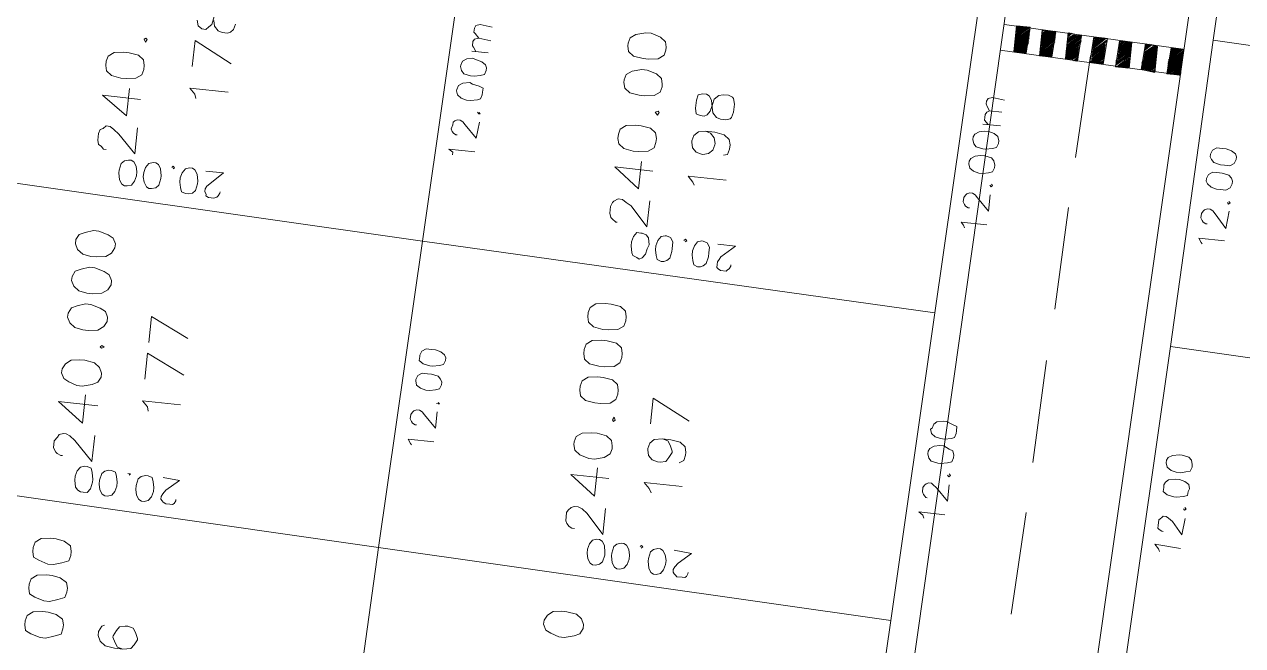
# Model space of a CAD drawing. Header units: metres. Extents: x -977055 to 805873, y -1033982 to 242021.
# Drawn here: x 2542.32 to 2589.67, y 898.19 to 922.34 of the extents above; entities that cross this region are included whole.
import ezdxf

# ---------------------------------------------------------------- set-up
doc = ezdxf.new("R2010")
doc.units = ezdxf.units.M
for name, color, linetype in [('PDF_acera', 7, 'Continuous'), ('PDF_areas por lote', 7, 'Continuous'), ('PDF_COTAS', 7, 'Continuous'), ('PDF_linea de centro', 7, 'Continuous'), ('PDF_LOTES', 7, 'Continuous'), ('PDF_No. lotes', 7, 'Continuous'), ('PDF_PASO DE CEBRA', 7, 'Continuous')]:
    doc.layers.add(name, color=color, linetype=linetype)

# ---------------------------------------------------------------- blocks, each defined once
blk = doc.blocks.new('CALLE')
at = {"layer": 'PDF_acera', "lineweight": 9}
for points in [[(-129.421152, -97.753824), (-72.690912, -99.658944), (-71.420832, -101.013696), (-72.479232, -132.130656), (-73.833984, -133.400736), (-130.564224, -131.495616), (-131.834304, -130.140864), (-130.775904, -99.023904)], [(-132.08832, -138.354048), (-133.14672, -169.471008), (-131.87664, -170.82576), (-75.188736, -172.773216), (-73.833984, -171.503136), (-72.775584, -140.386176), (-74.045664, -139.031424), (-130.733568, -137.083968)]]:
    blk.add_lwpolyline(points, close=True, dxfattribs=at)
at = {"layer": 'PDF_areas por lote', "lineweight": 9}
for points in [[(-114.772896, -104.612256), (-114.94224, -104.654592), (-115.026912, -104.823936), (-115.111584, -105.120288), (-115.111584, -105.289632), (-115.026912, -105.543648), (-114.94224, -105.755328), (-114.772896, -105.797664), (-114.645888, -105.797664), (-114.476544, -105.755328), (-114.349536, -105.543648), (-114.3072, -105.289632), (-114.3072, -105.120288), (-114.349536, -104.823936), (-114.476544, -104.654592), (-114.645888, -104.612256)], [(-113.629824, -104.612256), (-113.799168, -104.654592), (-113.88384, -104.823936), (-113.968512, -105.120288), (-113.968512, -105.289632), (-113.88384, -105.543648), (-113.799168, -105.755328), (-113.629824, -105.797664), (-113.502816, -105.797664), (-113.333472, -105.755328), (-113.206464, -105.543648), (-113.164128, -105.289632), (-113.164128, -105.120288), (-113.206464, -104.823936), (-113.333472, -104.654592), (-113.502816, -104.612256)], [(-112.486752, -104.612256), (-112.656096, -104.654592), (-112.740768, -104.823936), (-112.82544, -105.120288), (-112.82544, -105.289632), (-112.740768, -105.543648), (-112.656096, -105.755328), (-112.486752, -105.797664), (-112.359744, -105.797664), (-112.1904, -105.755328), (-112.063392, -105.543648), (-112.021056, -105.289632), (-112.021056, -105.120288), (-112.063392, -104.823936), (-112.1904, -104.654592), (-112.359744, -104.612256)], [(-106.8984, -104.908608), (-107.067744, -104.99328), (-107.152416, -105.162624), (-107.237088, -105.41664), (-107.237088, -105.585984), (-107.152416, -105.882336), (-107.067744, -106.05168), (-106.8984, -106.136352), (-106.771392, -106.136352), (-106.602048, -106.05168), (-106.47504, -105.882336), (-106.432704, -105.585984), (-106.432704, -105.41664), (-106.47504, -105.162624), (-106.602048, -104.99328), (-106.771392, -104.908608)], [(-105.162624, -104.908608), (-105.331968, -104.99328), (-105.458976, -105.162624), (-105.501312, -105.41664), (-105.501312, -105.585984), (-105.458976, -105.882336), (-105.331968, -106.05168), (-105.162624, -106.136352), (-105.035616, -106.136352), (-104.866272, -106.05168), (-104.7816, -105.882336), (-104.696928, -105.585984), (-104.696928, -105.41664), (-104.7816, -105.162624), (-104.866272, -104.99328), (-105.035616, -104.908608)], [(-104.019552, -104.908608), (-104.188896, -104.99328), (-104.315904, -105.162624), (-104.35824, -105.41664), (-104.35824, -105.585984), (-104.315904, -105.882336), (-104.188896, -106.05168), (-104.019552, -106.136352), (-103.892544, -106.136352), (-103.7232, -106.05168), (-103.638528, -105.882336), (-103.553856, -105.585984), (-103.553856, -105.41664), (-103.638528, -105.162624), (-103.7232, -104.99328), (-103.892544, -104.908608)], [(-102.87648, -104.908608), (-103.045824, -104.99328), (-103.172832, -105.162624), (-103.215168, -105.41664), (-103.215168, -105.585984), (-103.172832, -105.882336), (-103.045824, -106.05168), (-102.87648, -106.136352), (-102.749472, -106.136352), (-102.580128, -106.05168), (-102.495456, -105.882336), (-102.410784, -105.585984), (-102.410784, -105.41664), (-102.495456, -105.162624), (-102.580128, -104.99328), (-102.749472, -104.908608)], [(-97.288128, -105.247296), (-97.457472, -105.289632), (-97.58448, -105.458976), (-97.626816, -105.755328), (-97.626816, -105.924672), (-97.58448, -106.221024), (-97.457472, -106.390368), (-97.288128, -106.432704), (-97.16112, -106.432704), (-96.991776, -106.390368), (-96.864768, -106.221024), (-96.822432, -105.924672), (-96.822432, -105.755328), (-96.864768, -105.458976), (-96.991776, -105.289632), (-97.16112, -105.247296)], [(-105.967008, -106.009344), (-106.009344, -106.05168), (-105.967008, -106.136352), (-105.924672, -106.05168)], [(-96.356736, -106.348032), (-96.441408, -106.390368), (-96.356736, -106.432704), (-96.3144, -106.390368)], [(-113.03712, -120.572928), (-113.206464, -120.6576), (-113.291136, -120.826944), (-113.375808, -121.08096), (-113.375808, -121.250304), (-113.291136, -121.546656), (-113.206464, -121.716), (-113.03712, -121.800672), (-112.910112, -121.800672), (-112.740768, -121.716), (-112.61376, -121.546656), (-112.571424, -121.250304), (-112.571424, -121.08096), (-112.61376, -120.826944), (-112.740768, -120.6576), (-112.910112, -120.572928)], [(-107.406432, -120.911616), (-107.575776, -120.953952), (-107.702784, -121.123296), (-107.787456, -121.419648), (-107.787456, -121.588992), (-107.702784, -121.885344), (-107.575776, -122.054688), (-107.406432, -122.097024), (-107.32176, -122.097024), (-107.152416, -122.054688), (-107.025408, -121.885344), (-106.983072, -121.588992), (-106.983072, -121.419648), (-107.025408, -121.123296), (-107.152416, -120.953952), (-107.32176, -120.911616)], [(-105.712992, -120.911616), (-105.882336, -120.953952), (-106.009344, -121.123296), (-106.05168, -121.419648), (-106.05168, -121.588992), (-106.009344, -121.885344), (-105.882336, -122.054688), (-105.712992, -122.097024), (-105.585984, -122.097024), (-105.41664, -122.054688), (-105.289632, -121.885344), (-105.247296, -121.588992), (-105.247296, -121.419648), (-105.289632, -121.123296), (-105.41664, -120.953952), (-105.585984, -120.911616)], [(-104.56992, -120.911616), (-104.739264, -120.953952), (-104.866272, -121.123296), (-104.908608, -121.419648), (-104.908608, -121.588992), (-104.866272, -121.885344), (-104.739264, -122.054688), (-104.56992, -122.097024), (-104.442912, -122.097024), (-104.273568, -122.054688), (-104.14656, -121.885344), (-104.104224, -121.588992), (-104.104224, -121.419648), (-104.14656, -121.123296), (-104.273568, -120.953952), (-104.442912, -120.911616)], [(-103.426848, -120.911616), (-103.596192, -120.953952), (-103.7232, -121.123296), (-103.765536, -121.419648), (-103.765536, -121.588992), (-103.7232, -121.885344), (-103.596192, -122.054688), (-103.426848, -122.097024), (-103.29984, -122.097024), (-103.130496, -122.054688), (-103.003488, -121.885344), (-102.961152, -121.588992), (-102.961152, -121.419648), (-103.003488, -121.123296), (-103.130496, -120.953952), (-103.29984, -120.911616)], [(-97.838496, -121.250304), (-98.00784, -121.29264), (-98.134848, -121.461984), (-98.177184, -121.758336), (-98.177184, -121.92768), (-98.134848, -122.224032), (-98.00784, -122.393376), (-97.838496, -122.435712), (-97.711488, -122.435712), (-97.542144, -122.393376), (-97.415136, -122.224032), (-97.3728, -121.92768), (-97.3728, -121.758336), (-97.415136, -121.461984), (-97.542144, -121.29264), (-97.711488, -121.250304)], [(-96.10272, -121.250304), (-96.272064, -121.29264), (-96.399072, -121.461984), (-96.441408, -121.758336), (-96.441408, -121.92768), (-96.399072, -122.224032), (-96.272064, -122.393376), (-96.10272, -122.435712), (-96.018048, -122.435712), (-95.848704, -122.393376), (-95.721696, -122.224032), (-95.637024, -121.92768), (-95.637024, -121.758336), (-95.721696, -121.461984), (-95.848704, -121.29264), (-96.018048, -121.250304)], [(-94.959648, -121.250304), (-95.128992, -121.29264), (-95.256, -121.461984), (-95.298336, -121.758336), (-95.298336, -121.92768), (-95.256, -122.224032), (-95.128992, -122.393376), (-94.959648, -122.435712), (-94.874976, -122.435712), (-94.705632, -122.393376), (-94.578624, -122.224032), (-94.493952, -121.92768), (-94.493952, -121.758336), (-94.578624, -121.461984), (-94.705632, -121.29264), (-94.874976, -121.250304)], [(-106.517376, -122.012352), (-106.559712, -122.054688), (-106.517376, -122.097024), (-106.432704, -122.054688)], [(-96.907104, -122.308704), (-96.991776, -122.393376), (-96.907104, -122.435712), (-96.864768, -122.393376)]]:
    blk.add_lwpolyline(points, close=True, dxfattribs=at)
for points in [[(-109.43856, -105.20496), (-109.43856, -105.162624), (-109.396224, -105.035616), (-109.353888, -104.99328), (-109.22688, -104.908608), (-109.0152, -104.908608), (-108.888192, -104.99328), (-108.80352, -105.035616), (-108.761184, -105.162624), (-108.761184, -105.247296), (-108.80352, -105.374304), (-108.930528, -105.543648), (-109.523232, -106.136352), (-108.718848, -106.136352)], [(-107.787456, -106.136352), (-107.787456, -104.908608), (-108.38016, -105.712992), (-107.491104, -105.712992)], [(-99.870624, -105.543648), (-99.870624, -105.458976), (-99.785952, -105.374304), (-99.743616, -105.289632), (-99.616608, -105.247296), (-99.404928, -105.247296), (-99.27792, -105.289632), (-99.235584, -105.374304), (-99.150912, -105.458976), (-99.150912, -105.585984), (-99.235584, -105.712992), (-99.362592, -105.882336), (-99.91296, -106.432704), (-99.108576, -106.432704)], [(-98.21952, -106.432704), (-98.21952, -105.247296), (-98.769888, -106.05168), (-97.923168, -106.05168)], [(-109.988928, -121.207968), (-109.988928, -121.123296), (-109.946592, -121.038624), (-109.86192, -120.953952), (-109.777248, -120.911616), (-109.523232, -120.911616), (-109.43856, -120.953952), (-109.353888, -121.038624), (-109.311552, -121.123296), (-109.311552, -121.250304), (-109.353888, -121.377312), (-109.480896, -121.546656), (-110.0736, -122.097024), (-109.269216, -122.097024)], [(-108.337824, -122.097024), (-108.337824, -120.911616), (-108.930528, -121.716), (-108.041472, -121.716)], [(-100.420992, -121.50432), (-100.420992, -121.461984), (-100.33632, -121.334976), (-100.293984, -121.29264), (-100.166976, -121.250304), (-99.955296, -121.250304), (-99.828288, -121.29264), (-99.785952, -121.334976), (-99.70128, -121.461984), (-99.70128, -121.588992), (-99.785952, -121.716), (-99.870624, -121.885344), (-100.463328, -122.435712), (-99.658944, -122.435712)], [(-98.727552, -122.435712), (-98.727552, -121.250304), (-99.320256, -122.054688), (-98.473536, -122.054688)]]:
    blk.add_lwpolyline(points, dxfattribs=at)
at = {"layer": 'PDF_COTAS', "lineweight": 9}
for points in [[(-110.49696, -105.967008), (-110.49696, -106.094016), (-110.369952, -106.178688), (-110.158272, -106.221024), (-110.0736, -106.221024), (-109.86192, -106.178688), (-109.734912, -106.136352), (-109.692576, -106.009344), (-109.692576, -105.924672), (-109.734912, -105.797664), (-109.86192, -105.712992), (-110.031264, -105.670656), (-110.158272, -105.670656), (-110.369952, -105.712992), (-110.454624, -105.797664), (-110.49696, -105.882336)], [(-110.49696, -105.967008), (-110.49696, -106.094016), (-110.369952, -106.178688), (-110.158272, -106.221024), (-110.0736, -106.221024), (-109.86192, -106.178688), (-109.734912, -106.136352), (-109.692576, -106.009344), (-109.692576, -105.924672), (-109.734912, -105.797664), (-109.86192, -105.712992), (-110.031264, -105.670656), (-110.158272, -105.670656), (-110.369952, -105.712992), (-110.454624, -105.797664), (-110.49696, -105.882336)], [(-100.929024, -106.305696), (-100.886688, -106.432704), (-100.75968, -106.517376), (-100.590336, -106.559712), (-100.463328, -106.559712), (-100.293984, -106.517376), (-100.166976, -106.432704), (-100.12464, -106.348032), (-100.12464, -106.26336), (-100.166976, -106.136352), (-100.251648, -106.05168), (-100.463328, -106.009344), (-100.548, -106.009344), (-100.75968, -106.05168), (-100.886688, -106.136352), (-100.929024, -106.221024)], [(-100.929024, -106.305696), (-100.886688, -106.432704), (-100.75968, -106.517376), (-100.590336, -106.559712), (-100.463328, -106.559712), (-100.293984, -106.517376), (-100.166976, -106.432704), (-100.12464, -106.348032), (-100.12464, -106.26336), (-100.166976, -106.136352), (-100.251648, -106.05168), (-100.463328, -106.009344), (-100.548, -106.009344), (-100.75968, -106.05168), (-100.886688, -106.136352), (-100.929024, -106.221024)], [(-110.539296, -106.729056), (-110.49696, -106.856064), (-110.369952, -106.940736), (-110.200608, -106.983072), (-110.0736, -106.983072), (-109.904256, -106.940736), (-109.777248, -106.8984), (-109.734912, -106.771392), (-109.734912, -106.68672), (-109.777248, -106.559712), (-109.86192, -106.47504), (-110.0736, -106.432704), (-110.200608, -106.432704), (-110.369952, -106.47504), (-110.49696, -106.559712), (-110.539296, -106.644384)], [(-110.539296, -106.729056), (-110.49696, -106.856064), (-110.369952, -106.940736), (-110.200608, -106.983072), (-110.0736, -106.983072), (-109.904256, -106.940736), (-109.777248, -106.8984), (-109.734912, -106.771392), (-109.734912, -106.68672), (-109.777248, -106.559712), (-109.86192, -106.47504), (-110.0736, -106.432704), (-110.200608, -106.432704), (-110.369952, -106.47504), (-110.49696, -106.559712), (-110.539296, -106.644384)], [(-100.929024, -107.067744), (-100.886688, -107.194752), (-100.802016, -107.279424), (-100.590336, -107.32176), (-100.505664, -107.32176), (-100.293984, -107.279424), (-100.166976, -107.194752), (-100.12464, -107.11008), (-100.12464, -107.025408), (-100.166976, -106.8984), (-100.293984, -106.813728), (-100.463328, -106.771392), (-100.590336, -106.771392), (-100.75968, -106.813728), (-100.886688, -106.8984), (-100.929024, -106.983072)], [(-100.929024, -107.067744), (-100.886688, -107.194752), (-100.802016, -107.279424), (-100.590336, -107.32176), (-100.505664, -107.32176), (-100.293984, -107.279424), (-100.166976, -107.194752), (-100.12464, -107.11008), (-100.12464, -107.025408), (-100.166976, -106.8984), (-100.293984, -106.813728), (-100.463328, -106.771392), (-100.590336, -106.771392), (-100.75968, -106.813728), (-100.886688, -106.8984), (-100.929024, -106.983072)], [(-109.777248, -107.279424), (-109.777248, -107.32176), (-109.777248, -107.364096), (-109.819584, -107.32176), (-109.777248, -107.364096), (-109.777248, -107.32176)], [(-110.581632, -107.872128), (-110.539296, -107.999136), (-110.412288, -108.083808), (-110.242944, -108.126144), (-110.115936, -108.126144), (-109.946592, -108.083808), (-109.819584, -108.041472), (-109.777248, -107.914464), (-109.777248, -107.829792), (-109.819584, -107.702784), (-109.904256, -107.618112), (-110.115936, -107.575776), (-110.242944, -107.575776), (-110.412288, -107.618112), (-110.539296, -107.702784), (-110.581632, -107.787456)], [(-110.581632, -107.872128), (-110.539296, -107.999136), (-110.412288, -108.083808), (-110.242944, -108.126144), (-110.115936, -108.126144), (-109.946592, -108.083808), (-109.819584, -108.041472), (-109.777248, -107.914464), (-109.777248, -107.829792), (-109.819584, -107.702784), (-109.904256, -107.618112), (-110.115936, -107.575776), (-110.242944, -107.575776), (-110.412288, -107.618112), (-110.539296, -107.702784), (-110.581632, -107.787456)], [(-100.209312, -107.618112), (-100.166976, -107.660448), (-100.209312, -107.702784), (-100.251648, -107.660448), (-100.209312, -107.702784), (-100.166976, -107.660448)], [(-100.97136, -108.210816), (-100.929024, -108.337824), (-100.844352, -108.422496), (-100.632672, -108.464832), (-100.548, -108.464832), (-100.33632, -108.422496), (-100.209312, -108.337824), (-100.166976, -108.253152), (-100.166976, -108.16848), (-100.209312, -108.041472), (-100.33632, -107.9568), (-100.505664, -107.914464), (-100.632672, -107.914464), (-100.802016, -107.9568), (-100.929024, -107.999136), (-100.97136, -108.126144)], [(-100.97136, -108.210816), (-100.929024, -108.337824), (-100.844352, -108.422496), (-100.632672, -108.464832), (-100.548, -108.464832), (-100.33632, -108.422496), (-100.209312, -108.337824), (-100.166976, -108.253152), (-100.166976, -108.16848), (-100.209312, -108.041472), (-100.33632, -107.9568), (-100.505664, -107.914464), (-100.632672, -107.914464), (-100.802016, -107.9568), (-100.929024, -107.999136), (-100.97136, -108.126144)], [(-109.777248, -108.38016), (-109.819584, -108.888192), (-110.158272, -108.507168), (-110.28528, -108.422496), (-110.369952, -108.38016), (-110.454624, -108.38016), (-110.49696, -108.422496), (-110.539296, -108.464832), (-110.581632, -108.549504), (-110.581632, -108.676512), (-110.581632, -108.761184), (-110.539296, -108.80352), (-110.454624, -108.845856), (-110.412288, -108.845856), (-110.454624, -108.845856), (-110.539296, -108.80352), (-110.581632, -108.761184), (-110.581632, -108.676512), (-110.581632, -108.549504), (-110.539296, -108.464832), (-110.49696, -108.422496), (-110.454624, -108.38016), (-110.369952, -108.38016), (-110.28528, -108.422496), (-110.158272, -108.507168), (-109.819584, -108.888192)], [(-100.209312, -108.676512), (-100.209312, -109.22688), (-100.590336, -108.845856), (-100.675008, -108.761184), (-100.75968, -108.718848), (-100.844352, -108.718848), (-100.929024, -108.761184), (-100.97136, -108.761184), (-101.013696, -108.845856), (-101.013696, -109.0152), (-100.97136, -109.099872), (-100.929024, -109.142208), (-100.844352, -109.184544), (-100.802016, -109.184544), (-100.844352, -109.184544), (-100.929024, -109.142208), (-100.97136, -109.099872), (-101.013696, -109.0152), (-101.013696, -108.845856), (-100.97136, -108.761184), (-100.929024, -108.761184), (-100.844352, -108.718848), (-100.75968, -108.718848), (-100.675008, -108.761184), (-100.590336, -108.845856), (-100.209312, -109.22688)], [(-107.787456, -116.593344), (-107.787456, -115.78896), (-107.914464, -115.873632), (-107.9568, -115.915968), (-107.914464, -115.873632), (-107.787456, -115.78896)], [(-106.856064, -116.593344), (-107.364096, -116.593344), (-106.983072, -116.21232), (-106.8984, -116.127648), (-106.856064, -116.042976), (-106.856064, -115.958304), (-106.8984, -115.873632), (-106.940736, -115.831296), (-107.025408, -115.78896), (-107.152416, -115.78896), (-107.237088, -115.831296), (-107.279424, -115.873632), (-107.32176, -115.958304), (-107.32176, -116.00064), (-107.32176, -115.958304), (-107.279424, -115.873632), (-107.237088, -115.831296), (-107.152416, -115.78896), (-107.025408, -115.78896), (-106.940736, -115.831296), (-106.8984, -115.873632), (-106.856064, -115.958304), (-106.856064, -116.042976), (-106.8984, -116.127648), (-106.983072, -116.21232), (-107.364096, -116.593344)], [(-105.967008, -115.831296), (-106.094016, -115.873632), (-106.178688, -116.00064), (-106.221024, -116.169984), (-106.221024, -116.296992), (-106.178688, -116.466336), (-106.136352, -116.593344), (-106.009344, -116.63568), (-105.924672, -116.63568), (-105.84, -116.593344), (-105.755328, -116.508672), (-105.712992, -116.296992), (-105.712992, -116.169984), (-105.712992, -116.00064), (-105.797664, -115.873632), (-105.924672, -115.831296)], [(-105.967008, -115.831296), (-106.094016, -115.873632), (-106.178688, -116.00064), (-106.221024, -116.169984), (-106.221024, -116.296992), (-106.178688, -116.466336), (-106.136352, -116.593344), (-106.009344, -116.63568), (-105.924672, -116.63568), (-105.84, -116.593344), (-105.755328, -116.508672), (-105.712992, -116.296992), (-105.712992, -116.169984), (-105.712992, -116.00064), (-105.797664, -115.873632), (-105.924672, -115.831296)], [(-105.20496, -115.873632), (-105.331968, -115.873632), (-105.41664, -116.00064), (-105.458976, -116.21232), (-105.458976, -116.296992), (-105.41664, -116.508672), (-105.374304, -116.63568), (-105.247296, -116.678016), (-105.162624, -116.678016), (-105.077952, -116.63568), (-104.99328, -116.508672), (-104.950944, -116.339328), (-104.950944, -116.21232), (-104.950944, -116.042976), (-105.035616, -115.915968), (-105.162624, -115.873632)], [(-105.20496, -115.873632), (-105.331968, -115.873632), (-105.41664, -116.00064), (-105.458976, -116.21232), (-105.458976, -116.296992), (-105.41664, -116.508672), (-105.374304, -116.63568), (-105.247296, -116.678016), (-105.162624, -116.678016), (-105.077952, -116.63568), (-104.99328, -116.508672), (-104.950944, -116.339328), (-104.950944, -116.21232), (-104.950944, -116.042976), (-105.035616, -115.915968), (-105.162624, -115.873632)], [(-98.727552, -116.889696), (-98.727552, -116.085312), (-98.812224, -116.21232), (-98.896896, -116.21232), (-98.812224, -116.21232), (-98.727552, -116.085312)], [(-97.79616, -116.932032), (-98.304192, -116.889696), (-97.923168, -116.508672), (-97.838496, -116.424), (-97.79616, -116.339328), (-97.79616, -116.254656), (-97.838496, -116.169984), (-97.880832, -116.127648), (-97.965504, -116.127648), (-98.092512, -116.085312), (-98.177184, -116.127648), (-98.21952, -116.169984), (-98.261856, -116.254656), (-98.261856, -116.296992), (-98.261856, -116.254656), (-98.21952, -116.169984), (-98.177184, -116.127648), (-98.092512, -116.085312), (-97.965504, -116.127648), (-97.880832, -116.127648), (-97.838496, -116.169984), (-97.79616, -116.254656), (-97.79616, -116.339328), (-97.838496, -116.424), (-97.923168, -116.508672), (-98.304192, -116.889696)], [(-96.907104, -116.127648), (-97.034112, -116.169984), (-97.118784, -116.296992), (-97.16112, -116.466336), (-97.16112, -116.593344), (-97.118784, -116.805024), (-97.076448, -116.889696), (-96.94944, -116.932032), (-96.864768, -116.932032), (-96.73776, -116.932032), (-96.695424, -116.805024), (-96.653088, -116.593344), (-96.610752, -116.508672), (-96.653088, -116.296992), (-96.73776, -116.169984), (-96.864768, -116.127648)], [(-96.907104, -116.127648), (-97.034112, -116.169984), (-97.118784, -116.296992), (-97.16112, -116.466336), (-97.16112, -116.593344), (-97.118784, -116.805024), (-97.076448, -116.889696), (-96.94944, -116.932032), (-96.864768, -116.932032), (-96.73776, -116.932032), (-96.695424, -116.805024), (-96.653088, -116.593344), (-96.610752, -116.508672), (-96.653088, -116.296992), (-96.73776, -116.169984), (-96.864768, -116.127648)], [(-96.145056, -116.169984), (-96.272064, -116.21232), (-96.356736, -116.296992), (-96.399072, -116.508672), (-96.399072, -116.63568), (-96.356736, -116.805024), (-96.3144, -116.932032), (-96.187392, -116.974368), (-96.10272, -116.974368), (-96.018048, -116.932032), (-95.933376, -116.805024), (-95.89104, -116.63568), (-95.848704, -116.508672), (-95.89104, -116.339328), (-95.975712, -116.21232), (-96.10272, -116.169984)], [(-96.145056, -116.169984), (-96.272064, -116.21232), (-96.356736, -116.296992), (-96.399072, -116.508672), (-96.399072, -116.63568), (-96.356736, -116.805024), (-96.3144, -116.932032), (-96.187392, -116.974368), (-96.10272, -116.974368), (-96.018048, -116.932032), (-95.933376, -116.805024), (-95.89104, -116.63568), (-95.848704, -116.508672), (-95.89104, -116.339328), (-95.975712, -116.21232), (-96.10272, -116.169984)], [(-95.637024, -116.466336), (-95.637024, -116.974368)], [(-95.256, -117.016704), (-95.213664, -116.63568), (-95.256, -116.508672), (-95.340672, -116.466336), (-95.46768, -116.466336), (-95.510016, -116.508672), (-95.637024, -116.593344), (-95.510016, -116.508672), (-95.46768, -116.466336), (-95.340672, -116.466336), (-95.256, -116.508672), (-95.213664, -116.63568)], [(-94.83264, -117.016704), (-94.790304, -116.63568), (-94.83264, -116.508672), (-94.917312, -116.466336), (-95.04432, -116.466336), (-95.086656, -116.508672), (-95.213664, -116.63568), (-95.086656, -116.508672), (-95.04432, -116.466336), (-94.917312, -116.466336), (-94.83264, -116.508672), (-94.790304, -116.63568)], [(-106.559712, -116.593344), (-106.602048, -116.63568), (-106.602048, -116.593344), (-106.602048, -116.551008), (-106.602048, -116.593344), (-106.602048, -116.63568)], [(-97.499808, -116.889696), (-97.542144, -116.932032), (-97.542144, -116.889696), (-97.499808, -116.84736), (-97.542144, -116.889696), (-97.542144, -116.932032)], [(-111.047328, -121.970016), (-111.004992, -122.097024), (-110.92032, -122.181696), (-110.70864, -122.224032), (-110.623968, -122.224032), (-110.412288, -122.181696), (-110.28528, -122.097024), (-110.242944, -122.012352), (-110.242944, -121.92768), (-110.28528, -121.800672), (-110.412288, -121.716), (-110.581632, -121.673664), (-110.70864, -121.673664), (-110.877984, -121.716), (-111.004992, -121.800672), (-111.047328, -121.885344)], [(-111.047328, -121.970016), (-111.004992, -122.097024), (-110.92032, -122.181696), (-110.70864, -122.224032), (-110.623968, -122.224032), (-110.412288, -122.181696), (-110.28528, -122.097024), (-110.242944, -122.012352), (-110.242944, -121.92768), (-110.28528, -121.800672), (-110.412288, -121.716), (-110.581632, -121.673664), (-110.70864, -121.673664), (-110.877984, -121.716), (-111.004992, -121.800672), (-111.047328, -121.885344)], [(-101.479392, -122.308704), (-101.437056, -122.393376), (-101.310048, -122.478048), (-101.140704, -122.520384), (-101.013696, -122.56272), (-100.802016, -122.520384), (-100.717344, -122.435712), (-100.675008, -122.308704), (-100.675008, -122.266368), (-100.675008, -122.13936), (-100.802016, -122.054688), (-100.97136, -122.012352), (-101.098368, -122.012352), (-101.310048, -122.054688), (-101.39472, -122.097024), (-101.437056, -122.224032)], [(-101.479392, -122.308704), (-101.437056, -122.393376), (-101.310048, -122.478048), (-101.140704, -122.520384), (-101.013696, -122.56272), (-100.802016, -122.520384), (-100.717344, -122.435712), (-100.675008, -122.308704), (-100.675008, -122.266368), (-100.675008, -122.13936), (-100.802016, -122.054688), (-100.97136, -122.012352), (-101.098368, -122.012352), (-101.310048, -122.054688), (-101.39472, -122.097024), (-101.437056, -122.224032)], [(-111.089664, -122.732064), (-111.047328, -122.859072), (-110.92032, -122.943744), (-110.750976, -122.98608), (-110.623968, -122.98608), (-110.454624, -122.943744), (-110.327616, -122.859072), (-110.28528, -122.7744), (-110.28528, -122.689728), (-110.327616, -122.56272), (-110.412288, -122.478048), (-110.623968, -122.435712), (-110.70864, -122.435712), (-110.92032, -122.478048), (-111.047328, -122.56272), (-111.089664, -122.647392)], [(-111.089664, -122.732064), (-111.047328, -122.859072), (-110.92032, -122.943744), (-110.750976, -122.98608), (-110.623968, -122.98608), (-110.454624, -122.943744), (-110.327616, -122.859072), (-110.28528, -122.7744), (-110.28528, -122.689728), (-110.327616, -122.56272), (-110.412288, -122.478048), (-110.623968, -122.435712), (-110.70864, -122.435712), (-110.92032, -122.478048), (-111.047328, -122.56272), (-111.089664, -122.647392)], [(-101.479392, -123.070752), (-101.437056, -123.155424), (-101.352384, -123.240096), (-101.140704, -123.282432), (-101.056032, -123.282432), (-100.844352, -123.282432), (-100.717344, -123.19776), (-100.675008, -123.070752), (-100.675008, -123.028416), (-100.717344, -122.901408), (-100.844352, -122.816736), (-101.013696, -122.7744), (-101.140704, -122.7744), (-101.310048, -122.816736), (-101.437056, -122.859072), (-101.479392, -122.98608)], [(-101.479392, -123.070752), (-101.437056, -123.155424), (-101.352384, -123.240096), (-101.140704, -123.282432), (-101.056032, -123.282432), (-100.844352, -123.282432), (-100.717344, -123.19776), (-100.675008, -123.070752), (-100.675008, -123.028416), (-100.717344, -122.901408), (-100.844352, -122.816736), (-101.013696, -122.7744), (-101.140704, -122.7744), (-101.310048, -122.816736), (-101.437056, -122.859072), (-101.479392, -122.98608)], [(-110.327616, -123.282432), (-110.28528, -123.324768), (-110.327616, -123.367104), (-110.369952, -123.324768), (-110.327616, -123.367104), (-110.28528, -123.324768)], [(-111.132, -123.875136), (-111.089664, -124.002144), (-110.962656, -124.086816), (-110.793312, -124.129152), (-110.666304, -124.129152), (-110.49696, -124.086816), (-110.369952, -124.002144), (-110.327616, -123.917472), (-110.327616, -123.8328), (-110.369952, -123.705792), (-110.454624, -123.62112), (-110.666304, -123.578784), (-110.750976, -123.578784), (-110.962656, -123.62112), (-111.089664, -123.705792), (-111.132, -123.790464)], [(-111.132, -123.875136), (-111.089664, -124.002144), (-110.962656, -124.086816), (-110.793312, -124.129152), (-110.666304, -124.129152), (-110.49696, -124.086816), (-110.369952, -124.002144), (-110.327616, -123.917472), (-110.327616, -123.8328), (-110.369952, -123.705792), (-110.454624, -123.62112), (-110.666304, -123.578784), (-110.750976, -123.578784), (-110.962656, -123.62112), (-111.089664, -123.705792), (-111.132, -123.790464)], [(-100.75968, -123.62112), (-100.717344, -123.663456), (-100.75968, -123.705792), (-100.802016, -123.663456), (-100.75968, -123.705792), (-100.717344, -123.663456)], [(-101.521728, -124.213824), (-101.479392, -124.298496), (-101.39472, -124.383168), (-101.18304, -124.425504), (-101.056032, -124.425504), (-100.886688, -124.425504), (-100.75968, -124.340832), (-100.717344, -124.213824), (-100.717344, -124.171488), (-100.75968, -124.04448), (-100.886688, -123.959808), (-101.056032, -123.917472), (-101.18304, -123.917472), (-101.352384, -123.959808), (-101.479392, -124.002144), (-101.521728, -124.129152)], [(-101.521728, -124.213824), (-101.479392, -124.298496), (-101.39472, -124.383168), (-101.18304, -124.425504), (-101.056032, -124.425504), (-100.886688, -124.425504), (-100.75968, -124.340832), (-100.717344, -124.213824), (-100.717344, -124.171488), (-100.75968, -124.04448), (-100.886688, -123.959808), (-101.056032, -123.917472), (-101.18304, -123.917472), (-101.352384, -123.959808), (-101.479392, -124.002144), (-101.521728, -124.129152)], [(-110.327616, -124.340832), (-110.369952, -124.8912), (-110.70864, -124.510176), (-110.835648, -124.425504), (-110.92032, -124.383168), (-111.004992, -124.383168), (-111.047328, -124.425504), (-111.089664, -124.46784), (-111.132, -124.510176), (-111.132, -124.67952), (-111.132, -124.764192), (-111.089664, -124.806528), (-111.004992, -124.848864), (-110.962656, -124.848864), (-111.004992, -124.848864), (-111.089664, -124.806528), (-111.132, -124.764192), (-111.132, -124.67952), (-111.132, -124.510176), (-111.089664, -124.46784), (-111.047328, -124.425504), (-111.004992, -124.383168), (-110.92032, -124.383168), (-110.835648, -124.425504), (-110.70864, -124.510176), (-110.369952, -124.8912)], [(-100.75968, -124.67952), (-100.75968, -125.229888), (-101.140704, -124.806528), (-101.225376, -124.764192), (-101.310048, -124.721856), (-101.39472, -124.721856), (-101.479392, -124.721856), (-101.521728, -124.764192), (-101.564064, -124.848864), (-101.564064, -125.018208), (-101.521728, -125.060544), (-101.479392, -125.10288), (-101.39472, -125.145216), (-101.352384, -125.145216), (-101.39472, -125.145216), (-101.479392, -125.10288), (-101.521728, -125.060544), (-101.564064, -125.018208), (-101.564064, -124.848864), (-101.521728, -124.764192), (-101.479392, -124.721856), (-101.39472, -124.721856), (-101.310048, -124.721856), (-101.225376, -124.764192), (-101.140704, -124.806528), (-100.75968, -125.229888)], [(-106.517376, -131.834304), (-106.644384, -131.87664), (-106.729056, -131.961312), (-106.771392, -132.172992), (-106.771392, -132.257664), (-106.729056, -132.469344), (-106.68672, -132.596352), (-106.559712, -132.638688), (-106.47504, -132.638688), (-106.348032, -132.596352), (-106.305696, -132.469344), (-106.221024, -132.3), (-106.221024, -132.172992), (-106.26336, -132.003648), (-106.348032, -131.87664), (-106.432704, -131.834304)], [(-105.755328, -131.834304), (-105.882336, -131.87664), (-105.967008, -132.003648), (-106.009344, -132.172992), (-106.009344, -132.3), (-105.967008, -132.51168), (-105.924672, -132.596352), (-105.797664, -132.638688), (-105.712992, -132.638688), (-105.585984, -132.638688), (-105.543648, -132.51168), (-105.458976, -132.3), (-105.458976, -132.215328), (-105.501312, -132.003648), (-105.585984, -131.918976), (-105.712992, -131.87664)], [(-97.457472, -132.130656), (-97.58448, -132.172992), (-97.669152, -132.3), (-97.711488, -132.469344), (-97.711488, -132.596352), (-97.669152, -132.765696), (-97.626816, -132.892704), (-97.499808, -132.93504), (-97.415136, -132.93504), (-97.288128, -132.892704), (-97.203456, -132.808032), (-97.16112, -132.596352), (-97.16112, -132.469344), (-97.203456, -132.3), (-97.288128, -132.172992), (-97.3728, -132.130656)], [(-96.695424, -132.172992), (-96.822432, -132.215328), (-96.907104, -132.3), (-96.94944, -132.51168), (-96.94944, -132.596352), (-96.907104, -132.808032), (-96.864768, -132.93504), (-96.73776, -132.977376), (-96.653088, -132.977376), (-96.52608, -132.93504), (-96.441408, -132.808032), (-96.399072, -132.638688), (-96.399072, -132.51168), (-96.441408, -132.342336), (-96.52608, -132.215328), (-96.610752, -132.172992)], [(-106.771392, -139.200768), (-106.8984, -139.200768), (-106.983072, -139.327776), (-107.025408, -139.539456), (-107.025408, -139.624128), (-106.983072, -139.835808), (-106.940736, -139.962816), (-106.813728, -139.962816), (-106.729056, -140.005152), (-106.602048, -139.962816), (-106.517376, -139.835808), (-106.47504, -139.666464), (-106.47504, -139.539456), (-106.517376, -139.327776), (-106.602048, -139.243104), (-106.68672, -139.200768)], [(-106.009344, -139.200768), (-106.136352, -139.243104), (-106.221024, -139.370112), (-106.26336, -139.539456), (-106.26336, -139.666464), (-106.221024, -139.835808), (-106.178688, -139.962816), (-106.05168, -140.005152), (-105.967008, -140.005152), (-105.84, -139.962816), (-105.755328, -139.878144), (-105.712992, -139.666464), (-105.712992, -139.581792), (-105.755328, -139.370112), (-105.84, -139.243104), (-105.924672, -139.200768)], [(-97.203456, -139.49712), (-97.288128, -139.539456), (-97.3728, -139.666464), (-97.415136, -139.835808), (-97.415136, -139.962816), (-97.415136, -140.13216), (-97.330464, -140.259168), (-97.203456, -140.301504), (-97.118784, -140.301504), (-97.034112, -140.259168), (-96.94944, -140.174496), (-96.907104, -139.962816), (-96.907104, -139.878144), (-96.907104, -139.666464), (-96.991776, -139.539456), (-97.118784, -139.49712)], [(-96.441408, -139.539456), (-96.52608, -139.581792), (-96.610752, -139.666464), (-96.653088, -139.878144), (-96.653088, -140.005152), (-96.653088, -140.174496), (-96.568416, -140.301504), (-96.441408, -140.34384), (-96.356736, -140.34384), (-96.272064, -140.301504), (-96.187392, -140.174496), (-96.145056, -140.005152), (-96.145056, -139.878144), (-96.145056, -139.7088), (-96.229728, -139.581792), (-96.356736, -139.539456)]]:
    blk.add_lwpolyline(points, close=True, dxfattribs=at)
for points in [[(-108.507168, -131.918976), (-108.422496, -131.87664), (-108.337824, -131.749632), (-108.337824, -132.554016)], [(-107.872128, -131.961312), (-107.872128, -131.918976), (-107.829792, -131.87664), (-107.787456, -131.834304), (-107.702784, -131.791968), (-107.575776, -131.791968), (-107.491104, -131.834304), (-107.448768, -131.87664), (-107.406432, -131.961312), (-107.406432, -132.045984), (-107.448768, -132.08832), (-107.53344, -132.215328), (-107.914464, -132.596352), (-107.406432, -132.596352)], [(-99.447264, -132.215328), (-99.362592, -132.172992), (-99.27792, -132.08832), (-99.27792, -132.892704)], [(-98.812224, -132.3), (-98.812224, -132.257664), (-98.769888, -132.172992), (-98.727552, -132.130656), (-98.64288, -132.08832), (-98.515872, -132.08832), (-98.4312, -132.130656), (-98.388864, -132.172992), (-98.346528, -132.257664), (-98.346528, -132.342336), (-98.388864, -132.427008), (-98.473536, -132.51168), (-98.85456, -132.892704), (-98.346528, -132.892704)], [(-107.11008, -132.51168), (-107.152416, -132.554016), (-107.11008, -132.596352), (-107.067744, -132.554016)], [(-96.187392, -132.977376), (-96.187392, -132.427008)], [(-96.187392, -132.596352), (-96.060384, -132.469344), (-95.975712, -132.469344), (-95.89104, -132.469344), (-95.806368, -132.51168), (-95.764032, -132.596352), (-95.764032, -132.977376)], [(-95.764032, -132.596352), (-95.637024, -132.51168), (-95.552352, -132.469344), (-95.46768, -132.469344), (-95.383008, -132.51168), (-95.340672, -132.638688), (-95.383008, -133.019712)], [(-98.050176, -132.850368), (-98.092512, -132.892704), (-98.050176, -132.93504), (-98.00784, -132.892704)], [(-108.761184, -139.28544), (-108.676512, -139.243104), (-108.549504, -139.116096), (-108.59184, -139.92048)], [(-108.126144, -139.327776), (-108.126144, -139.28544), (-108.083808, -139.200768), (-108.041472, -139.158432), (-107.9568, -139.158432), (-107.787456, -139.158432), (-107.74512, -139.200768), (-107.702784, -139.243104), (-107.660448, -139.28544), (-107.660448, -139.370112), (-107.702784, -139.454784), (-107.787456, -139.581792), (-108.16848, -139.92048), (-107.660448, -139.962816)], [(-99.150912, -139.581792), (-99.108576, -139.539456), (-98.981568, -139.454784), (-98.981568, -140.259168)], [(-98.515872, -139.666464), (-98.515872, -139.624128), (-98.473536, -139.539456), (-98.4312, -139.49712), (-98.346528, -139.454784), (-98.21952, -139.454784), (-98.134848, -139.49712), (-98.092512, -139.539456), (-98.050176, -139.624128), (-98.050176, -139.7088), (-98.092512, -139.793472), (-98.177184, -139.878144), (-98.600544, -140.259168), (-98.050176, -140.301504)], [(-107.364096, -139.878144), (-107.406432, -139.92048), (-107.364096, -139.962816), (-107.32176, -139.92048)], [(-97.79616, -140.216832), (-97.838496, -140.259168), (-97.79616, -140.301504), (-97.753824, -140.259168)]]:
    blk.add_lwpolyline(points, dxfattribs=at)
at = {"layer": 'PDF_linea de centro', "lineweight": 9}
for points in [[(-111.174336, -134.924832), (-107.999136, -135.05184)], [(-106.432704, -135.094176), (-103.257504, -135.178848)], [(-101.648736, -135.26352), (-98.473536, -135.348192)], [(-96.907104, -135.390528), (-93.731904, -135.517536)]]:
    blk.add_lwpolyline(points, dxfattribs=at)
at = {"layer": 'PDF_LOTES', "lineweight": 20}
for points in [[(-120.826944, -114.94224), (-111.216672, -115.238592), (-110.666304, -99.27792), (-120.276576, -98.939232)], [(-111.216672, -115.238592), (-101.648736, -115.57728), (-101.098368, -99.574272), (-110.666304, -99.27792)], [(-101.648736, -115.57728), (-92.038464, -115.915968), (-91.488096, -99.91296), (-101.098368, -99.574272)], [(-121.377312, -130.902912), (-111.76704, -131.2416), (-111.216672, -115.238592), (-120.826944, -114.94224)], [(-111.76704, -131.2416), (-102.156768, -131.580288), (-101.648736, -115.57728), (-111.216672, -115.238592)], [(-102.156768, -131.580288), (-92.588832, -131.918976), (-92.038464, -115.915968), (-101.648736, -115.57728)], [(-112.571424, -154.611072), (-102.961152, -154.907424), (-102.410784, -138.946752), (-112.021056, -138.608064)], [(-102.961152, -154.907424), (-93.393216, -155.246112), (-92.842848, -139.243104), (-102.410784, -138.946752)], [(-93.393216, -155.246112), (-83.782944, -155.5848), (-83.232576, -139.581792), (-92.842848, -139.243104)]]:
    blk.add_lwpolyline(points, close=True, dxfattribs=at)
at = {"layer": 'PDF_No. lotes', "lineweight": 20}
for points in [[(-114.51888, -107.067744), (-114.561216, -106.983072), (-114.73056, -106.8984), (-114.857568, -106.8984), (-115.026912, -106.983072), (-115.15392, -107.152416), (-115.196256, -107.448768), (-115.196256, -107.702784), (-115.15392, -107.9568), (-115.026912, -108.041472), (-114.857568, -108.126144), (-114.815232, -108.126144), (-114.645888, -108.041472), (-114.51888, -107.9568), (-114.476544, -107.787456), (-114.476544, -107.702784), (-114.51888, -107.53344), (-114.645888, -107.448768), (-114.815232, -107.364096), (-114.857568, -107.364096), (-115.026912, -107.448768), (-115.15392, -107.53344), (-115.196256, -107.702784)], [(-107.787456, -107.702784), (-107.660448, -107.660448), (-107.491104, -107.491104), (-107.491104, -108.676512)], [(-106.559712, -108.676512), (-106.009344, -107.491104), (-106.813728, -107.491104)], [(-105.41664, -108.676512), (-104.866272, -107.491104), (-105.670656, -107.491104)], [(-98.00784, -108.126144), (-97.880832, -108.083808), (-97.711488, -107.914464), (-97.711488, -109.099872)], [(-96.822432, -109.099872), (-96.229728, -107.914464), (-97.034112, -107.914464)], [(-95.594688, -107.914464), (-95.764032, -107.9568), (-95.848704, -108.083808), (-95.848704, -108.210816), (-95.764032, -108.295488), (-95.67936, -108.38016), (-95.425344, -108.422496)], [(-95.594688, -109.099872), (-95.764032, -109.057536), (-95.848704, -108.972864), (-95.89104, -108.888192), (-95.89104, -108.718848), (-95.848704, -108.59184), (-95.721696, -108.464832), (-95.552352, -108.422496)], [(-108.634176, -123.451776), (-108.507168, -123.367104), (-108.337824, -123.19776), (-108.337824, -124.383168)], [(-106.940736, -123.62112), (-106.983072, -123.790464), (-107.11008, -123.875136), (-107.279424, -123.959808), (-107.32176, -123.959808), (-107.491104, -123.875136), (-107.618112, -123.790464), (-107.660448, -123.62112), (-107.660448, -123.536448), (-107.618112, -123.367104), (-107.491104, -123.240096), (-107.32176, -123.19776), (-107.279424, -123.19776), (-107.11008, -123.240096), (-106.983072, -123.367104), (-106.940736, -123.62112), (-106.940736, -123.875136), (-106.983072, -124.171488), (-107.11008, -124.340832), (-107.279424, -124.383168), (-107.364096, -124.383168), (-107.53344, -124.340832), (-107.618112, -124.213824)], [(-106.305696, -124.383168), (-105.712992, -123.19776), (-106.517376, -123.19776)], [(-99.023904, -123.748128), (-98.939232, -123.705792), (-98.769888, -123.536448), (-98.769888, -124.721856)], [(-97.330464, -123.917472), (-97.3728, -124.086816), (-97.499808, -124.213824), (-97.669152, -124.25616), (-97.711488, -124.25616), (-97.880832, -124.213824), (-98.00784, -124.086816), (-98.050176, -123.917472), (-98.050176, -123.875136), (-98.00784, -123.705792), (-97.880832, -123.578784), (-97.711488, -123.536448), (-97.669152, -123.536448), (-97.499808, -123.578784), (-97.3728, -123.705792), (-97.330464, -123.917472), (-97.330464, -124.213824), (-97.3728, -124.510176), (-97.499808, -124.67952), (-97.669152, -124.721856), (-97.79616, -124.721856), (-97.965504, -124.67952), (-98.00784, -124.552512)]]:
    blk.add_lwpolyline(points, dxfattribs=at)
blk.add_lwpolyline([(-96.653088, -123.536448), (-96.822432, -123.578784), (-96.864768, -123.705792), (-96.864768, -123.8328), (-96.822432, -123.917472), (-96.695424, -124.002144), (-96.483744, -124.04448), (-96.3144, -124.086816), (-96.187392, -124.213824), (-96.145056, -124.340832), (-96.145056, -124.510176), (-96.187392, -124.637184), (-96.229728, -124.67952), (-96.399072, -124.721856), (-96.653088, -124.721856), (-96.822432, -124.67952), (-96.864768, -124.637184), (-96.907104, -124.510176), (-96.907104, -124.340832), (-96.864768, -124.213824), (-96.73776, -124.086816), (-96.568416, -124.04448), (-96.356736, -124.002144), (-96.229728, -123.917472), (-96.187392, -123.8328), (-96.187392, -123.705792), (-96.229728, -123.578784), (-96.399072, -123.536448)], close=True, dxfattribs=at)
at = {"layer": 'PDF_PASO DE CEBRA', "lineweight": 9}
for points in [[(-93.858912, -132.72336), (-94.028256, -138.354048), (-94.028256, -138.311712)], [(-93.054528, -132.765696), (-93.223872, -138.354048), (-93.604896, -137.930688)], [(-93.477888, -133.57008), (-93.858912, -133.14672), (-93.520224, -133.57008), (-93.858912, -133.189056)], [(-93.56256, -133.57008), (-93.858912, -133.231392)], [(-93.604896, -133.527744), (-93.858912, -133.273728)], [(-93.647232, -133.527744), (-93.858912, -133.316064)], [(-93.689568, -133.527744), (-93.858912, -133.3584)], [(-93.731904, -133.527744), (-93.858912, -133.400736), (-93.731904, -133.527744)], [(-93.77424, -133.527744), (-93.858912, -133.443072)], [(-93.435552, -133.57008), (-93.816576, -133.14672)], [(-93.393216, -133.57008), (-93.77424, -133.14672)], [(-93.35088, -133.57008), (-93.731904, -133.14672)], [(-93.647232, -133.14672), (-93.266208, -133.57008), (-93.689568, -133.14672), (-93.308544, -133.57008)], [(-93.223872, -133.57008), (-93.604896, -133.14672)], [(-93.181536, -133.57008), (-93.56256, -133.14672)], [(-93.1392, -133.57008), (-93.520224, -133.14672)], [(-93.096864, -133.57008), (-93.477888, -133.14672)], [(-93.054528, -133.527744), (-93.435552, -133.14672), (-93.054528, -133.57008)], [(-93.054528, -133.485408), (-93.393216, -133.14672)], [(-93.054528, -133.443072), (-93.35088, -133.14672)], [(-93.266208, -133.14672), (-93.054528, -133.400736), (-93.308544, -133.14672)], [(-93.054528, -133.316064), (-93.223872, -133.14672), (-93.054528, -133.3584)], [(-93.054528, -133.273728), (-93.181536, -133.14672)], [(-93.054528, -133.231392), (-93.1392, -133.14672)], [(-93.054528, -133.14672), (-93.054528, -133.189056), (-93.096864, -133.14672)], [(-93.816576, -133.527744), (-93.858912, -133.485408)], [(-93.858912, -133.527744), (-93.858912, -133.527744)], [(-93.520224, -134.332128), (-93.901248, -133.951104)], [(-93.56256, -134.332128), (-93.901248, -133.99344)], [(-93.604896, -134.332128), (-93.901248, -134.035776)], [(-93.647232, -134.332128), (-93.901248, -134.078112)], [(-93.901248, -134.120448), (-93.689568, -134.332128), (-93.901248, -134.162784), (-93.731904, -134.332128)], [(-93.77424, -134.332128), (-93.901248, -134.20512)], [(-93.816576, -133.951104), (-93.435552, -134.374464), (-93.858912, -133.951104), (-93.477888, -134.332128)], [(-93.393216, -134.374464), (-93.77424, -133.951104)], [(-93.35088, -134.374464), (-93.731904, -133.951104)], [(-93.308544, -134.374464), (-93.689568, -133.951104)], [(-93.604896, -133.951104), (-93.223872, -134.374464), (-93.647232, -133.951104), (-93.266208, -134.374464)], [(-93.181536, -134.374464), (-93.56256, -133.951104)], [(-93.1392, -134.374464), (-93.520224, -133.951104)], [(-93.096864, -134.374464), (-93.477888, -133.951104)], [(-93.096864, -134.332128), (-93.435552, -133.951104)], [(-93.096864, -134.247456), (-93.393216, -133.951104), (-93.096864, -134.289792)], [(-93.096864, -134.20512), (-93.35088, -133.951104)], [(-93.266208, -133.951104), (-93.096864, -134.162784), (-93.308544, -133.951104)], [(-93.096864, -134.120448), (-93.223872, -133.951104)], [(-93.096864, -134.078112), (-93.181536, -133.951104)], [(-93.096864, -133.99344), (-93.1392, -133.951104), (-93.096864, -134.035776)], [(-93.096864, -133.951104), (-93.096864, -133.951104)], [(-93.816576, -134.332128), (-93.901248, -134.247456)], [(-93.858912, -134.332128), (-93.901248, -134.289792)], [(-93.901248, -134.332128), (-93.901248, -134.332128)], [(-93.520224, -135.136512), (-93.901248, -134.755488), (-93.56256, -135.136512)], [(-93.604896, -135.136512), (-93.901248, -134.797824)], [(-93.901248, -134.84016), (-93.647232, -135.136512), (-93.901248, -134.882496)], [(-93.689568, -135.136512), (-93.901248, -134.924832), (-93.731904, -135.136512)], [(-93.77424, -135.136512), (-93.901248, -134.967168)], [(-93.477888, -135.136512), (-93.858912, -134.755488)], [(-93.77424, -134.755488), (-93.393216, -135.136512), (-93.816576, -134.755488), (-93.435552, -135.136512)], [(-93.35088, -135.178848), (-93.731904, -134.755488)], [(-93.308544, -135.178848), (-93.689568, -134.755488)], [(-93.266208, -135.178848), (-93.647232, -134.755488)], [(-93.223872, -135.178848), (-93.604896, -134.755488)], [(-93.520224, -134.755488), (-93.1392, -135.178848), (-93.56256, -134.755488), (-93.181536, -135.178848)], [(-93.1392, -135.136512), (-93.477888, -134.755488)], [(-93.1392, -135.094176), (-93.435552, -134.755488)], [(-93.1392, -135.05184), (-93.393216, -134.755488)], [(-93.308544, -134.755488), (-93.1392, -134.967168), (-93.35088, -134.755488), (-93.1392, -135.009504)], [(-93.1392, -134.924832), (-93.266208, -134.755488)], [(-93.096864, -134.882496), (-93.223872, -134.755488)], [(-93.096864, -134.84016), (-93.181536, -134.755488)], [(-93.096864, -134.797824), (-93.1392, -134.755488)], [(-93.096864, -134.755488), (-93.096864, -134.755488)], [(-93.816576, -135.136512), (-93.943584, -135.009504)], [(-93.943584, -135.05184), (-93.858912, -135.136512), (-93.943584, -135.094176)], [(-93.901248, -135.136512), (-93.943584, -135.136512)], [(-93.943584, -135.517536), (-93.56256, -135.940896), (-93.943584, -135.559872)], [(-93.604896, -135.940896), (-93.943584, -135.602208)], [(-93.647232, -135.940896), (-93.943584, -135.644544)], [(-93.689568, -135.940896), (-93.943584, -135.68688)], [(-93.731904, -135.940896), (-93.943584, -135.729216), (-93.77424, -135.940896)], [(-93.520224, -135.940896), (-93.901248, -135.559872)], [(-93.477888, -135.940896), (-93.858912, -135.559872)], [(-93.435552, -135.940896), (-93.816576, -135.559872)], [(-93.393216, -135.940896), (-93.77424, -135.559872)], [(-93.35088, -135.940896), (-93.731904, -135.559872), (-93.35088, -135.940896)], [(-93.308544, -135.940896), (-93.689568, -135.559872)], [(-93.266208, -135.940896), (-93.647232, -135.559872)], [(-93.223872, -135.983232), (-93.604896, -135.559872)], [(-93.181536, -135.983232), (-93.56256, -135.559872)], [(-93.1392, -135.940896), (-93.520224, -135.559872), (-93.1392, -135.940896)], [(-93.1392, -135.89856), (-93.477888, -135.559872)], [(-93.1392, -135.856224), (-93.435552, -135.559872)], [(-93.1392, -135.813888), (-93.393216, -135.559872)], [(-93.1392, -135.771552), (-93.35088, -135.559872)], [(-93.1392, -135.68688), (-93.266208, -135.559872), (-93.1392, -135.729216), (-93.308544, -135.559872)], [(-93.1392, -135.644544), (-93.223872, -135.559872)], [(-93.1392, -135.602208), (-93.181536, -135.559872)], [(-93.1392, -135.559872), (-93.1392, -135.559872)], [(-93.943584, -135.771552), (-93.816576, -135.940896), (-93.943584, -135.813888)], [(-93.858912, -135.940896), (-93.943584, -135.856224)], [(-93.901248, -135.940896), (-93.943584, -135.89856)], [(-93.943584, -135.940896), (-93.943584, -135.940896)], [(-93.604896, -136.74528), (-93.98592, -136.364256)], [(-93.647232, -136.74528), (-93.98592, -136.406592)], [(-93.689568, -136.74528), (-93.98592, -136.448928)], [(-93.731904, -136.74528), (-93.98592, -136.491264), (-93.731904, -136.74528)], [(-93.901248, -136.32192), (-93.520224, -136.74528), (-93.943584, -136.32192), (-93.56256, -136.74528)], [(-93.477888, -136.74528), (-93.858912, -136.32192)], [(-93.435552, -136.74528), (-93.816576, -136.32192)], [(-93.393216, -136.74528), (-93.77424, -136.364256)], [(-93.35088, -136.74528), (-93.731904, -136.364256)], [(-93.647232, -136.364256), (-93.266208, -136.74528), (-93.689568, -136.364256), (-93.308544, -136.74528)], [(-93.223872, -136.74528), (-93.604896, -136.364256)], [(-93.520224, -136.364256), (-93.181536, -136.74528), (-93.56256, -136.364256)], [(-93.181536, -136.702944), (-93.477888, -136.364256)], [(-93.181536, -136.618272), (-93.435552, -136.364256), (-93.181536, -136.660608)], [(-93.181536, -136.575936), (-93.393216, -136.364256)], [(-93.181536, -136.5336), (-93.35088, -136.364256)], [(-93.266208, -136.364256), (-93.181536, -136.491264), (-93.308544, -136.364256)], [(-93.181536, -136.406592), (-93.223872, -136.364256), (-93.181536, -136.448928)], [(-93.181536, -136.364256), (-93.181536, -136.364256)], [(-93.77424, -136.74528), (-93.98592, -136.5336)], [(-93.816576, -136.74528), (-93.98592, -136.575936)], [(-93.858912, -136.74528), (-93.98592, -136.618272)], [(-93.901248, -136.74528), (-93.98592, -136.660608)], [(-93.943584, -136.74528), (-93.98592, -136.702944)], [(-93.98592, -136.74528), (-93.98592, -136.74528)], [(-93.604896, -137.549664), (-93.98592, -137.126304)], [(-93.647232, -137.549664), (-93.98592, -137.16864)], [(-93.98592, -137.210976), (-93.689568, -137.549664), (-93.98592, -137.253312), (-93.731904, -137.549664)], [(-93.56256, -137.549664), (-93.943584, -137.126304)], [(-93.520224, -137.549664), (-93.901248, -137.126304)], [(-93.816576, -137.126304), (-93.435552, -137.549664), (-93.858912, -137.126304), (-93.477888, -137.549664)], [(-93.393216, -137.549664), (-93.77424, -137.126304)], [(-93.35088, -137.549664), (-93.731904, -137.126304)], [(-93.308544, -137.549664), (-93.689568, -137.16864)], [(-93.604896, -137.16864), (-93.223872, -137.549664), (-93.647232, -137.16864), (-93.266208, -137.549664)], [(-93.520224, -137.16864), (-93.223872, -137.507328), (-93.56256, -137.16864)], [(-93.223872, -137.464992), (-93.477888, -137.16864)], [(-93.223872, -137.422656), (-93.435552, -137.16864)], [(-93.181536, -137.337984), (-93.393216, -137.16864), (-93.181536, -137.38032)], [(-93.181536, -137.295648), (-93.35088, -137.16864)], [(-93.266208, -137.16864), (-93.181536, -137.253312), (-93.308544, -137.16864)], [(-93.181536, -137.210976), (-93.223872, -137.16864)], [(-93.181536, -137.16864), (-93.181536, -137.16864)], [(-93.98592, -137.549664), (-94.028256, -137.507328)], [(-93.77424, -137.549664), (-93.98592, -137.295648)], [(-93.816576, -137.549664), (-93.98592, -137.337984)], [(-93.858912, -137.549664), (-93.98592, -137.38032)], [(-93.901248, -137.549664), (-93.98592, -137.422656)], [(-93.98592, -137.464992), (-93.943584, -137.549664), (-93.98592, -137.507328)], [(-94.028256, -137.930688), (-93.647232, -138.354048), (-94.028256, -137.973024)], [(-93.604896, -138.354048), (-93.98592, -137.930688)], [(-93.56256, -138.354048), (-93.943584, -137.930688)], [(-93.520224, -138.354048), (-93.901248, -137.930688)], [(-93.477888, -138.354048), (-93.858912, -137.930688)], [(-93.77424, -137.930688), (-93.393216, -138.354048), (-93.816576, -137.930688), (-93.435552, -138.354048)], [(-93.35088, -138.354048), (-93.731904, -137.930688)], [(-93.308544, -138.354048), (-93.689568, -137.930688)], [(-93.266208, -138.354048), (-93.647232, -137.930688)], [(-93.520224, -137.973024), (-93.223872, -138.269376), (-93.56256, -137.973024), (-93.223872, -138.311712)], [(-93.223872, -138.22704), (-93.477888, -137.973024)], [(-93.223872, -138.184704), (-93.435552, -137.973024)], [(-93.223872, -138.142368), (-93.393216, -137.973024)], [(-93.308544, -137.973024), (-93.223872, -138.057696), (-93.35088, -137.973024), (-93.223872, -138.100032)], [(-93.223872, -138.01536), (-93.266208, -137.973024)], [(-93.223872, -137.973024), (-93.223872, -137.973024)], [(-93.689568, -138.354048), (-94.028256, -138.01536)], [(-93.731904, -138.354048), (-94.028256, -138.057696), (-93.77424, -138.354048)], [(-93.816576, -138.354048), (-94.028256, -138.100032)], [(-94.028256, -138.142368), (-93.858912, -138.354048), (-94.028256, -138.184704)], [(-93.901248, -138.354048), (-94.028256, -138.22704)], [(-93.943584, -138.354048), (-94.028256, -138.269376), (-93.98592, -138.354048)]]:
    blk.add_lwpolyline(points, dxfattribs=at)
for points in [[(-93.054528, -133.57008), (-93.858912, -133.527744), (-93.858912, -133.14672), (-93.054528, -133.14672)], [(-93.096864, -134.374464), (-93.901248, -134.332128), (-93.901248, -133.951104), (-93.096864, -133.951104)], [(-93.1392, -135.178848), (-93.943584, -135.136512), (-93.901248, -134.755488), (-93.096864, -134.755488)], [(-93.1392, -135.983232), (-93.943584, -135.940896), (-93.943584, -135.517536), (-93.1392, -135.559872)], [(-93.181536, -136.74528), (-93.98592, -136.74528), (-93.98592, -136.32192), (-93.181536, -136.364256)], [(-93.223872, -137.549664), (-94.028256, -137.549664), (-93.98592, -137.126304), (-93.181536, -137.16864)], [(-93.223872, -138.354048), (-94.028256, -138.354048), (-94.028256, -137.930688), (-93.223872, -137.973024)]]:
    blk.add_lwpolyline(points, close=True, dxfattribs=at)

msp = doc.modelspace()

# ---------------------------------------------------------------- block references
at = {"xscale": 1.255773352820658, "yscale": 1.255773352820658, "zscale": 1.255773352820658, "rotation": 83.85573648860341}
msp.add_blockref('CALLE', (2427.15058, 1056.36283, 1015.371), dxfattribs=at)

doc.saveas('drawing.dxf')
